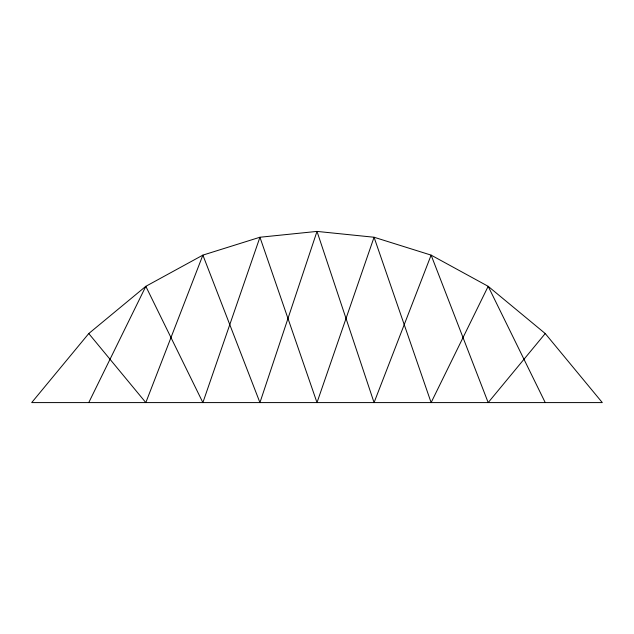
<?xml version="1.0" encoding="UTF-8"?>
<svg xmlns="http://www.w3.org/2000/svg" width="634" height="634" viewBox="0 0 634 634"><rect width="100%" height="100%" fill="white"/><g stroke="black" fill="none" stroke-linecap="round" stroke-linejoin="round"><path stroke-width="0.95" d="M88.76 402.59L145.82 286.322L202.88 255.122L259.94 237.243L317 231.41L374.06 237.243L431.12 255.122L488.18 286.322L545.24 333.547L602.3 402.59L31.7 402.59L88.76 333.547L145.82 286.322L202.88 402.59L259.94 237.243L317 402.59L374.06 237.243L431.12 402.59L488.18 286.322L545.24 402.59M545.24 333.547L488.18 402.59L431.12 255.122L374.06 402.59L317 231.41L259.94 402.59L202.88 255.122L145.82 402.59L88.76 333.547"/></g></svg>
